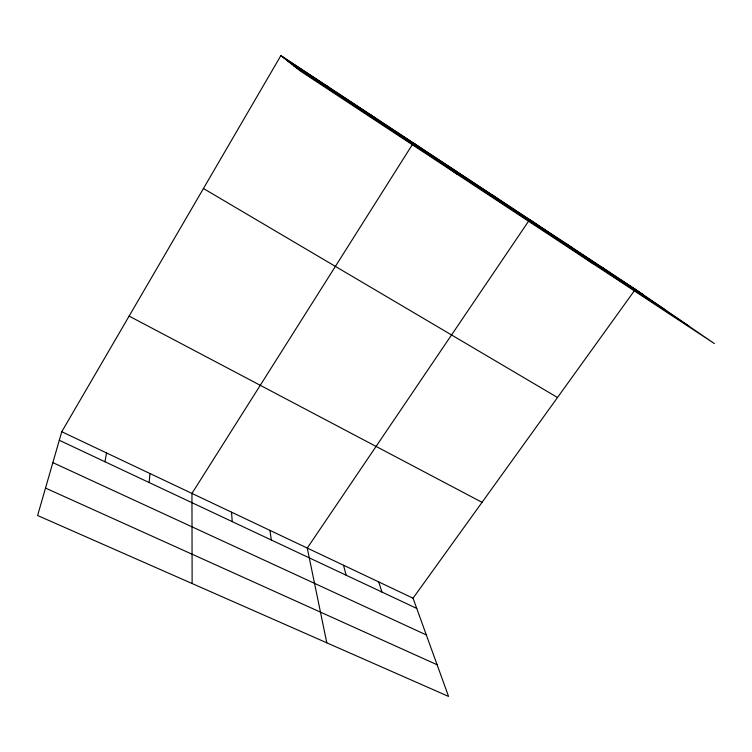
<?xml version="1.0" encoding="UTF-8"?>
<svg xmlns="http://www.w3.org/2000/svg" width="752" height="752" viewBox="0 0 752 752"><rect width="100%" height="100%" fill="white"/><g stroke="black" fill="none" stroke-linecap="round" stroke-linejoin="round"><path stroke-width="1.13" d="M149.159 482.549L149.921 473.506M104.96 461.756L106.549 452.958M61.767 431.733L37.6 515.505L448.559 696.427L413.036 598.188L61.767 431.733L280.881 55.573L635.393 289.313L714.4 343.589L299.945 70.754L280.881 55.573M412.773 143.923L191.948 493.425L192.127 583.533M529.004 220.552L307.258 548.067L326.791 642.819M413.036 598.188L635.393 289.313M45.515 488.076L437.109 664.759M52.856 462.63L426.337 634.951M59.305 440.277L416.74 608.415M129.128 316.103L482.041 502.336M203.444 188.508L557.505 397.507M282.79 57.096L643.505 294.878M287.819 61.1L664.674 309.429M293.618 65.715L688.672 325.907M601.224 266.781L608.829 272.027M565.993 243.554L573.052 248.442M529.652 219.593L593.243 263.83M492.137 194.862L497.993 198.96M453.409 169.322L458.598 172.988M413.393 142.946L457.648 174.567M370.755 114.83L374.44 117.509M326.612 85.728L329.442 87.843M378.764 581.945L381.931 592.05M343.514 565.25L346.127 575.205M269.94 530.386L271.331 540.021M231.522 512.178L232.246 521.634"/></g></svg>
